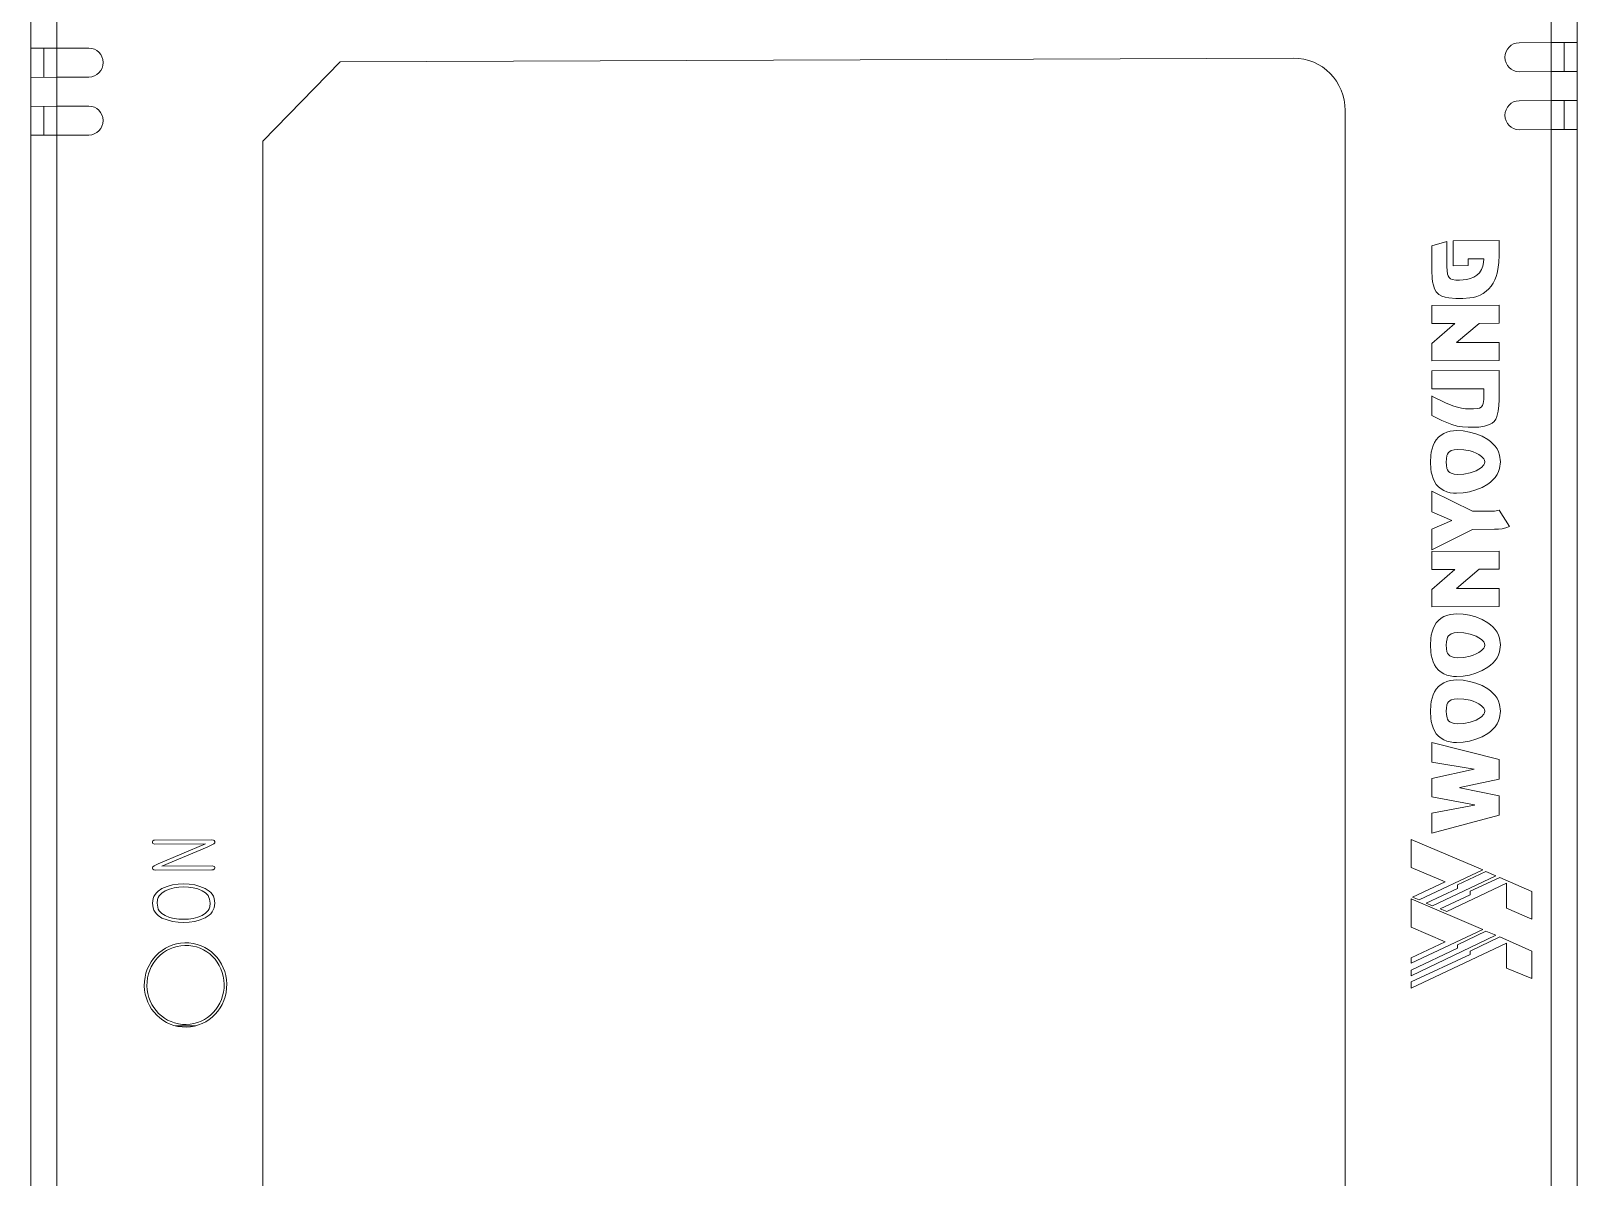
# Model space of a CAD drawing. Header units: millimetres. Extents: x 0 to 900, y 0 to 297.
# Drawn here: x 668.22 to 675.56, y 169.15 to 174.58 of the extents above; entities that cross this region are included whole.
import ezdxf

# ---------------------------------------------------------------- set-up
doc = ezdxf.new("R2010")
doc.units = ezdxf.units.MM
doc.layers.add('net chữ_1', color=7, linetype='Continuous', lineweight=0)

# ---------------------------------------------------------------- blocks, each defined once
blk = doc.blocks.new('WYFS20T1M')
at = {"layer": 'net chữ_1', "color": 7, "linetype": 'Continuous', "lineweight": 0, "extrusion": (-0.209564, 0.017065, 0.977646)}
for p, q in [((8.227, 69.434, 0.552), (8.227, 26.441, 1.302)), ((49.295, 27.594, 10.085), (49.295, 69.588, 9.352)), ((-0.573, 27.158, -0.597), (-0.573, 68.652, -1.321)), ((0.405, 68.655, -1.112), (0.405, 27.162, -0.387)), ((57.117, 27.374, 11.766), (57.117, 68.867, 11.041)), ((58.095, 68.871, 11.251), (58.095, 27.377, 11.975)), ((52.616, 61.152, 10.211), (51.84, 61.149, 10.045)), ((52.473, 61.151, 10.18), (52.473, 61.182, 10.18)), ((1.146, 59.362, -0.79), (1.146, 58.315, -0.772)), ((2.102, 58.963, -0.579), (1.146, 59.362, -0.79)), ((5.724, 59.722, 0.185), (2.102, 58.016, -0.562)), ((5.724, 59.259, 0.193), (2.505, 57.716, -0.47)), ((3.484, 58.444, -0.273), (5.724, 59.48, 0.189)), ((5.724, 59.48, 0.189), (5.724, 59.722, 0.185)), ((5.724, 59.036, 0.196), (5.724, 59.259, 0.193)), ((2.102, 58.016, -0.562), (2.102, 58.963, -0.579)), ((5.724, 58.775, 0.201), (3.007, 57.496, -0.359)), ((3.959, 58.205, -0.167), (5.724, 59.036, 0.196)), ((5.724, 58.574, 0.205), (5.724, 58.775, 0.201)), ((1.146, 58.315, -0.772), (2.364, 57.775, -0.502)), ((2.364, 57.775, -0.502), (3.484, 58.324, -0.271)), ((2.888, 57.556, -0.386), (3.959, 58.084, -0.165)), ((3.484, 58.324, -0.271), (3.484, 58.444, -0.273)), ((3.959, 58.084, -0.165), (3.959, 58.205, -0.167)), ((4.436, 57.964, -0.061), (5.724, 58.574, 0.205)), ((2.505, 57.716, -0.47), (2.888, 57.556, -0.386)), ((3.007, 57.496, -0.359), (5.724, 56.337, 0.244)), ((5.724, 57.405, 0.225), (4.436, 57.964, -0.061)), ((1.146, 57.106, -0.751), (1.146, 56.059, -0.733)), ((2.102, 56.687, -0.539), (1.146, 57.106, -0.751)), ((5.724, 56.337, 0.244), (5.724, 57.405, 0.225)), ((4.365, 56.817, -0.056), (2.102, 55.74, -0.522)), ((2.102, 55.74, -0.522), (2.102, 56.687, -0.539)), ((4.913, 56.597, 0.065), (2.505, 55.46, -0.431)), ((5.413, 56.378, 0.176), (3.007, 55.241, -0.32)), ((3.484, 56.189, -0.234), (4.627, 56.716, 0.002)), ((3.959, 55.949, -0.128), (5.151, 56.497, 0.118)), ((4.627, 56.716, 0.002), (4.365, 56.817, -0.056)), ((5.151, 56.497, 0.118), (4.913, 56.597, 0.065)), ((5.676, 56.277, 0.234), (5.413, 56.378, 0.176)), ((1.146, 56.059, -0.733), (2.364, 55.52, -0.462)), ((2.364, 55.52, -0.462), (3.484, 56.048, -0.232)), ((2.888, 55.3, -0.346), (3.959, 55.808, -0.125)), ((3.484, 56.048, -0.232), (3.484, 56.189, -0.234)), ((3.959, 55.808, -0.125), (3.959, 55.949, -0.128)), ((4.436, 55.689, -0.021), (5.676, 56.277, 0.234)), ((2.505, 55.46, -0.431), (2.888, 55.3, -0.346)), ((3.007, 55.241, -0.32), (5.724, 54.083, 0.283)), ((5.724, 55.15, 0.264), (4.436, 55.689, -0.021)), ((5.724, 54.083, 0.283), (5.724, 55.15, 0.264)), ((53.362, 55.244, 10.474), (51.227, 55.236, 10.017)), ((51.218, 55.087, 10.017), (53.133, 55.094, 10.428)), ((53.133, 55.094, 10.428), (51.409, 54.37, 10.071)), ((51.465, 54.25, 10.085), (53.266, 55.004, 10.458)), ((53.266, 55.004, 10.458), (53.42, 55.079, 10.489)), ((51.409, 54.37, 10.071), (51.156, 54.245, 10.019)), ((51.243, 54.1, 10.04), (53.402, 54.108, 10.502)), ((53.402, 54.257, 10.5), (51.465, 54.25, 10.085)), ((4.937, 53.839, 0.118), (2.386, 53.168, -0.417)), ((4.937, 53.092, 0.131), (4.937, 53.839, 0.118)), ((2.386, 53.168, -0.417), (2.386, 52.425, -0.404)), ((3.324, 52.782, -0.209), (4.937, 53.092, 0.131)), ((2.386, 52.425, -0.404), (3.873, 52.121, -0.08)), ((3.324, 52.773, -0.209), (3.324, 52.782, -0.209)), ((4.937, 52.466, 0.142), (3.324, 52.773, -0.209)), ((4.937, 51.773, 0.154), (4.937, 52.466, 0.142)), ((3.873, 52.111, -0.079), (2.386, 51.796, -0.393)), ((2.386, 51.796, -0.393), (2.386, 51.052, -0.38)), ((3.333, 51.423, -0.183), (4.937, 51.773, 0.154)), ((3.873, 52.121, -0.08), (3.873, 52.111, -0.079)), ((2.386, 51.052, -0.38), (4.937, 50.401, 0.178)), ((3.333, 51.413, -0.183), (3.333, 51.423, -0.183)), ((4.937, 51.148, 0.165), (3.333, 51.413, -0.183)), ((4.937, 50.401, 0.178), (4.937, 51.148, 0.165)), ((4.937, 45.255, 0.268), (2.386, 45.245, -0.278)), ((2.386, 45.245, -0.278), (2.386, 44.56, -0.266)), ((4.937, 44.601, 0.28), (4.937, 45.255, 0.268)), ((4.069, 43.841, 0.107), (4.937, 44.601, 0.28)), ((2.386, 44.56, -0.266), (3.998, 44.566, 0.079)), ((3.998, 44.559, 0.079), (3.14, 43.838, -0.092)), ((3.998, 44.566, 0.079), (3.998, 44.559, 0.079)), ((3.14, 43.838, -0.092), (2.386, 43.835, -0.254)), ((2.386, 43.835, -0.254), (2.386, 43.15, -0.242)), ((4.937, 43.844, 0.293), (4.069, 43.841, 0.107)), ((4.937, 43.159, 0.305), (4.937, 43.844, 0.293)), ((2.386, 43.15, -0.242), (4.937, 43.159, 0.305)), ((4.937, 43.095, 0.306), (3.4, 42.323, -0.01)), ((4.937, 42.319, 0.319), (4.937, 43.095, 0.306)), ((3.4, 42.323, -0.01), (2.559, 42.32, -0.19)), ((4.174, 41.983, 0.162), (4.937, 42.319, 0.319)), ((1.997, 42.212, -0.309), (2.384, 41.592, -0.215)), ((4.937, 41.653, 0.331), (4.174, 41.983, 0.162)), ((2.747, 41.635, -0.138), (3.4, 41.638, 0.002)), ((3.4, 41.638, 0.002), (4.937, 40.877, 0.345)), ((4.937, 40.877, 0.345), (4.937, 41.653, 0.331)), ((4.937, 37.264, 0.408), (4.937, 38.003, 0.395)), ((2.386, 37.412, -0.142), (2.386, 36.301, -0.122)), ((2.959, 36.988, -0.011), (2.959, 37.244, -0.016)), ((4.937, 36.996, 0.412), (2.959, 36.988, -0.011)), ((4.937, 36.31, 0.424), (4.937, 36.996, 0.412)), ((2.386, 36.301, -0.122), (4.937, 36.31, 0.424)), ((4.937, 35.926, 0.431), (2.386, 35.916, -0.115)), ((2.386, 35.916, -0.115), (2.386, 35.231, -0.103)), ((4.937, 35.273, 0.442), (4.937, 35.926, 0.431)), ((2.386, 35.231, -0.103), (3.998, 35.237, 0.242)), ((3.998, 35.231, 0.242), (3.14, 34.509, 0.071)), ((3.998, 35.237, 0.242), (3.998, 35.231, 0.242)), ((4.069, 34.512, 0.27), (4.937, 35.273, 0.442)), ((3.14, 34.509, 0.071), (2.386, 34.506, -0.091)), ((2.386, 34.506, -0.091), (2.386, 33.821, -0.079)), ((4.937, 34.516, 0.456), (4.069, 34.512, 0.27)), ((4.937, 33.83, 0.468), (4.937, 34.516, 0.456)), ((2.386, 33.821, -0.079), (4.937, 33.83, 0.468)), ((4.131, 32.321, 0.321), (3.557, 32.319, 0.198)), ((3.557, 32.319, 0.198), (3.557, 32.059, 0.203)), ((4.131, 31.376, 0.338), (4.131, 32.321, 0.321)), ((4.363, 32.36, 0.37), (4.363, 31.409, 0.387)), ((4.937, 31.571, 0.507), (4.937, 32.523, 0.49)), ((2.386, 31.926, -0.046), (2.386, 31.369, -0.036)), ((3.557, 32.059, 0.203), (2.959, 32.057, 0.075)), ((2.386, 31.369, -0.036), (4.131, 31.376, 0.338)), ((4.363, 31.409, 0.387), (4.937, 31.571, 0.507)), ((46.361, 24.584, 9.509), (49.295, 27.594, 10.085)), ((0.405, 27.162, -0.387), (-0.573, 27.158, -0.597)), ((-0.573, 27.158, -0.597), (-0.573, 26.058, -0.578)), ((-0.084, 26.06, -0.473), (-0.084, 27.16, -0.492)), ((1.627, 27.166, -0.125), (0.405, 27.162, -0.387)), ((0.405, 27.162, -0.387), (0.405, 26.062, -0.368)), ((55.895, 27.369, 11.504), (57.117, 27.374, 11.766)), ((57.117, 27.374, 11.766), (58.095, 27.377, 11.975)), ((57.117, 26.274, 11.785), (57.117, 27.374, 11.766)), ((57.606, 27.376, 11.87), (57.606, 26.276, 11.89)), ((58.095, 27.377, 11.975), (58.095, 26.278, 11.994)), ((-0.573, 26.058, -0.578), (0.405, 26.062, -0.368)), ((-0.573, 24.958, -0.558), (-0.573, 26.058, -0.578)), ((1.627, 26.066, -0.106), (0.405, 26.062, -0.368)), ((0.405, 26.062, -0.368), (0.405, 24.962, -0.349)), ((55.895, 26.269, 11.523), (57.117, 26.274, 11.785)), ((58.095, 26.278, 11.994), (57.117, 26.274, 11.785)), ((57.117, 25.174, 11.804), (57.117, 26.274, 11.785)), ((58.095, 26.278, 11.994), (58.095, 25.178, 12.013)), ((0.405, 24.962, -0.349), (-0.573, 24.958, -0.558)), ((-0.573, 24.958, -0.558), (-0.573, 23.858, -0.539)), ((-0.084, 23.86, -0.434), (-0.084, 24.96, -0.454)), ((1.627, 24.966, -0.087), (0.405, 24.962, -0.349)), ((0.405, 24.962, -0.349), (0.405, 23.862, -0.33)), ((55.895, 25.169, 11.542), (57.117, 25.174, 11.804)), ((57.117, 25.174, 11.804), (58.095, 25.178, 12.013)), ((57.117, 24.074, 11.823), (57.117, 25.174, 11.804)), ((57.606, 25.176, 11.909), (57.606, 24.076, 11.928)), ((58.095, 25.178, 12.013), (58.095, 24.078, 12.033)), ((10.183, 24.449, 1.756), (46.361, 24.584, 9.509)), ((55.895, 24.07, 11.561), (57.117, 24.074, 11.823)), ((58.095, 24.078, 12.033), (57.117, 24.074, 11.823)), ((57.117, 22.974, 11.842), (57.117, 24.074, 11.823)), ((58.095, 24.078, 12.033), (58.095, 22.978, 12.052)), ((-0.573, 23.858, -0.539), (0.405, 23.862, -0.33)), ((-0.573, 22.759, -0.52), (-0.573, 23.858, -0.539)), ((1.627, 23.867, -0.068), (0.405, 23.862, -0.33)), ((0.405, 23.862, -0.33), (0.405, 22.762, -0.31))]:
    blk.add_line(p, q, dxfattribs=at)
for points in [[(-61.047, 47.749), (-60.938, 47.609), (-60.874, 47.548), (-60.801, 47.496), (-60.722, 47.46), (-60.637, 47.439), (-60.458, 47.422)], [(-60.473, 47.601), (-60.621, 47.609), (-60.692, 47.628), (-60.76, 47.66), (-60.82, 47.703), (-60.873, 47.754), (-60.967, 47.87)], [(-61.288, 48.568), (-61.26, 48.353), (-61.217, 48.143), (-61.142, 47.943), (-61.047, 47.749)], [(-60.967, 47.87), (-61.044, 48.04), (-61.108, 48.214), (-61.147, 48.394), (-61.168, 48.578)], [(-61.187, 49.42), (-61.244, 49.211), (-61.286, 48.999), (-61.297, 48.785), (-61.288, 48.568)], [(-61.168, 48.578), (-61.177, 48.765), (-61.171, 48.95), (-61.138, 49.131), (-61.087, 49.31)], [(-61.087, 49.31), (-61.017, 49.44), (-60.972, 49.5), (-60.918, 49.551), (-60.857, 49.591), (-60.789, 49.62), (-60.644, 49.658)], [(-60.659, 49.836), (-60.831, 49.797), (-60.911, 49.759), (-60.984, 49.708), (-61.046, 49.646), (-61.099, 49.575), (-61.187, 49.42)], [(-60.458, 47.422), (-60.286, 47.462), (-60.206, 47.5), (-60.134, 47.552), (-60.072, 47.615), (-60.02, 47.686), (-59.933, 47.841)], [(-60.03, 47.948), (-60.101, 47.818), (-60.146, 47.759), (-60.199, 47.708), (-60.26, 47.668), (-60.328, 47.639), (-60.473, 47.601)], [(-60.644, 49.658), (-60.496, 49.649), (-60.425, 49.63), (-60.358, 49.598), (-60.297, 49.555), (-60.244, 49.504), (-60.15, 49.388)], [(-60.072, 49.513), (-60.189, 49.653), (-60.252, 49.714), (-60.32, 49.764), (-60.397, 49.799), (-60.48, 49.819), (-60.659, 49.836)], [(-59.933, 47.841), (-59.873, 48.05), (-59.83, 48.26), (-59.818, 48.474), (-59.827, 48.69)], [(-59.946, 48.68), (-59.938, 48.493), (-59.945, 48.309), (-59.978, 48.127), (-60.03, 47.948)], [(-60.15, 49.388), (-60.072, 49.219), (-60.007, 49.045), (-59.968, 48.865), (-59.946, 48.68)], [(-59.827, 48.69), (-59.855, 48.906), (-59.9, 49.117), (-59.975, 49.318), (-60.072, 49.513)], [(-59.183, 47.56), (-59.159, 47.54), (-59.129, 47.533)], [(-59.129, 47.533), (-59.101, 47.54), (-59.078, 47.556)], [(-59.212, 47.639), (-59.203, 47.597), (-59.183, 47.56)], [(-59.338, 49.946), (-59.37, 49.925), (-59.388, 49.892), (-59.393, 49.816)], [(-59.233, 49.889), (-59.275, 49.938), (-59.306, 49.949), (-59.338, 49.946)], [(-59.078, 47.556), (-59.063, 47.598), (-59.062, 47.643)], [(-58.218, 47.65), (-58.18, 47.614), (-58.129, 47.616)], [(-58.129, 47.616), (-58.1, 47.64), (-58.084, 47.675), (-58.08, 47.75)], [(-58.397, 50.006), (-58.411, 49.973), (-58.413, 49.938)], [(-58.264, 49.951), (-58.272, 49.984), (-58.293, 50.011)], [(-58.293, 50.011), (-58.318, 50.026), (-58.347, 50.029)], [(-58.347, 50.029), (-58.374, 50.022), (-58.397, 50.006)], [(-49.469, 1.001), (-49.72, 0.965), (-49.844, 0.937), (-49.966, 0.899), (-50.083, 0.848), (-50.193, 0.784), (-50.294, 0.706), (-50.381, 0.614), (-50.453, 0.508), (-50.507, 0.393), (-50.544, 0.271), (-50.565, 0.145), (-50.573, 0.018), (-50.569, -0.109), (-50.535, -0.361), (-50.472, -0.608), (-50.384, -0.846), (-50.269, -1.073), (-50.126, -1.283), (-50.042, -1.379), (-49.949, -1.468), (-49.848, -1.548), (-49.739, -1.613), (-49.622, -1.66), (-49.499, -1.688), (-49.243, -1.71)], [(-49.418, 0.393), (-49.541, 0.376), (-49.66, 0.341), (-49.715, 0.312), (-49.764, 0.273), (-49.803, 0.225), (-49.831, 0.169), (-49.857, 0.047), (-49.858, -0.077), (-49.822, -0.323), (-49.756, -0.563), (-49.71, -0.68), (-49.656, -0.792), (-49.59, -0.898), (-49.511, -0.995), (-49.413, -1.072), (-49.356, -1.094), (-49.294, -1.1)], [(-49.243, -1.71), (-48.994, -1.646), (-48.877, -1.598), (-48.77, -1.533), (-48.673, -1.45), (-48.586, -1.355), (-48.509, -1.251), (-48.442, -1.143), (-48.336, -0.912), (-48.26, -0.67), (-48.212, -0.419), (-48.192, -0.166), (-48.2, 0.088), (-48.217, 0.214), (-48.245, 0.338), (-48.287, 0.459), (-48.343, 0.573), (-48.416, 0.678), (-48.504, 0.77), (-48.606, 0.847), (-48.718, 0.907), (-48.838, 0.952), (-48.961, 0.983), (-49.087, 1), (-49.214, 1.007), (-49.469, 1.001)], [(-49.294, -1.1), (-49.233, -1.084), (-49.18, -1.053), (-49.096, -0.96), (-49.035, -0.852), (-48.987, -0.737), (-48.952, -0.617), (-48.927, -0.494), (-48.9, -0.246), (-48.906, 0.002), (-48.928, 0.124), (-48.974, 0.24), (-49.01, 0.291), (-49.057, 0.332), (-49.111, 0.362), (-49.17, 0.382), (-49.294, 0.397), (-49.418, 0.393)], [(-46.969, 1.21), (-47.221, 1.173), (-47.345, 1.146), (-47.466, 1.107), (-47.583, 1.057), (-47.693, 0.992), (-47.794, 0.914), (-47.882, 0.822), (-47.953, 0.716), (-48.008, 0.601), (-48.045, 0.479), (-48.066, 0.353), (-48.073, 0.226), (-48.069, 0.099), (-48.035, -0.153), (-47.973, -0.4), (-47.885, -0.638), (-47.77, -0.865), (-47.626, -1.075), (-47.543, -1.171), (-47.45, -1.26), (-47.348, -1.34), (-47.239, -1.405), (-47.122, -1.452), (-46.999, -1.48), (-46.743, -1.501)], [(-46.918, 0.601), (-47.042, 0.585), (-47.161, 0.55), (-47.216, 0.52), (-47.265, 0.482), (-47.303, 0.433), (-47.331, 0.377), (-47.357, 0.255), (-47.358, 0.131), (-47.323, -0.115), (-47.256, -0.355), (-47.211, -0.472), (-47.156, -0.584), (-47.09, -0.69), (-47.011, -0.787), (-46.914, -0.864), (-46.856, -0.886), (-46.794, -0.892)], [(-46.743, -1.501), (-46.494, -1.437), (-46.378, -1.39), (-46.27, -1.325), (-46.173, -1.242), (-46.086, -1.147), (-46.01, -1.043), (-45.943, -0.934), (-45.836, -0.704), (-45.76, -0.461), (-45.713, -0.211), (-45.692, 0.042), (-45.7, 0.296), (-45.717, 0.422), (-45.746, 0.547), (-45.787, 0.667), (-45.844, 0.781), (-45.917, 0.886), (-46.005, 0.978), (-46.106, 1.055), (-46.219, 1.115), (-46.338, 1.16), (-46.462, 1.191), (-46.588, 1.209), (-46.714, 1.215), (-46.969, 1.21)], [(-46.794, -0.892), (-46.734, -0.876), (-46.681, -0.844), (-46.597, -0.752), (-46.535, -0.644), (-46.488, -0.528), (-46.452, -0.409), (-46.427, -0.286), (-46.401, -0.038), (-46.407, 0.21), (-46.428, 0.333), (-46.474, 0.448), (-46.511, 0.499), (-46.557, 0.54), (-46.612, 0.571), (-46.671, 0.59), (-46.794, 0.605), (-46.918, 0.601)], [(-42.388, -0.904), (-42.372, -1.052), (-42.345, -1.196), (-42.297, -1.334), (-42.235, -1.469)], [(-41.649, -1.022), (-41.699, -0.842), (-41.721, -0.656)], [(-40.043, 1.786), (-40.295, 1.75), (-40.419, 1.722), (-40.54, 1.684), (-40.657, 1.633), (-40.767, 1.569), (-40.868, 1.491), (-40.956, 1.399), (-41.028, 1.293), (-41.082, 1.178), (-41.119, 1.056), (-41.14, 0.93), (-41.147, 0.803), (-41.144, 0.676), (-41.109, 0.424), (-41.047, 0.177), (-40.959, -0.061), (-40.844, -0.288), (-40.701, -0.498), (-40.617, -0.594), (-40.524, -0.683), (-40.423, -0.763), (-40.313, -0.828), (-40.196, -0.875), (-40.073, -0.903), (-39.817, -0.925)], [(-39.993, 1.178), (-40.116, 1.162), (-40.235, 1.127), (-40.29, 1.097), (-40.339, 1.058), (-40.378, 1.01), (-40.405, 0.954), (-40.431, 0.832), (-40.432, 0.708), (-40.397, 0.462), (-40.33, 0.222), (-40.285, 0.105), (-40.23, -0.007), (-40.164, -0.113), (-40.086, -0.21), (-39.988, -0.287), (-39.93, -0.309), (-39.868, -0.315)], [(-39.817, -0.925), (-39.568, -0.861), (-39.452, -0.813), (-39.344, -0.748), (-39.247, -0.665), (-39.16, -0.57), (-39.084, -0.466), (-39.017, -0.358), (-38.91, -0.127), (-38.835, 0.116), (-38.787, 0.366), (-38.766, 0.619), (-38.774, 0.873), (-38.792, 0.999), (-38.82, 1.123), (-38.862, 1.244), (-38.918, 1.358), (-38.991, 1.463), (-39.079, 1.555), (-39.181, 1.632), (-39.293, 1.692), (-39.412, 1.737), (-39.536, 1.768), (-39.662, 1.785), (-39.789, 1.792), (-40.043, 1.786)], [(-39.868, -0.315), (-39.808, -0.299), (-39.755, -0.268), (-39.671, -0.175), (-39.61, -0.067), (-39.562, 0.049), (-39.527, 0.168), (-39.501, 0.291), (-39.475, 0.539), (-39.481, 0.787), (-39.503, 0.909), (-39.548, 1.025), (-39.585, 1.076), (-39.631, 1.117), (-39.686, 1.148), (-39.745, 1.167), (-39.868, 1.182), (-39.993, 1.178)], [(-38.279, 1.878), (-38.432, 1.481), (-38.502, 1.28), (-38.561, 1.076), (-38.602, 0.867), (-38.619, 0.655), (-38.613, 0.443), (-38.596, 0.231), (-38.571, 0.02), (-38.524, -0.188), (-38.445, -0.386), (-38.386, -0.474), (-38.308, -0.546), (-38.216, -0.601), (-38.116, -0.638), (-37.907, -0.677), (-37.695, -0.683), (-37.482, -0.674)], [(-37.362, -0.075), (-37.517, -0.084), (-37.671, -0.072), (-37.745, -0.048), (-37.807, -0.002), (-37.85, 0.064), (-37.875, 0.138), (-37.899, 0.291), (-37.914, 0.446), (-37.921, 0.601), (-37.913, 0.755), (-37.889, 0.909), (-37.854, 1.061), (-37.762, 1.359), (-37.542, 1.939)], [(-32.816, 2.333), (-33.088, 2.298), (-33.222, 2.27), (-33.352, 2.229), (-33.477, 2.173), (-33.59, 2.095), (-33.679, 1.99), (-33.736, 1.866), (-33.766, 1.732), (-33.782, 1.596), (-33.782, 1.322), (-33.758, 1.05), (-33.719, 0.779), (-33.685, 0.646), (-33.639, 0.517), (-33.579, 0.394), (-33.505, 0.278), (-33.418, 0.171), (-33.318, 0.076), (-33.208, -0.005), (-33.088, -0.072), (-32.962, -0.126), (-32.831, -0.168), (-32.697, -0.197), (-32.562, -0.216), (-32.289, -0.227), (-32.015, -0.218)], [(-32.191, 0.356), (-32.333, 0.36), (-32.474, 0.378), (-32.61, 0.418), (-32.735, 0.486), (-32.841, 0.58), (-32.925, 0.694), (-32.987, 0.822), (-33.03, 0.957), (-33.078, 1.239), (-33.084, 1.38), (-33.072, 1.521), (-33.051, 1.589), (-33.011, 1.647), (-32.954, 1.689), (-32.889, 1.717), (-32.751, 1.748), (-32.608, 1.762)]]:
    blk.add_lwpolyline(points, dxfattribs=at)
for radius in [1.6, 1.5]:
    blk.add_circle((-63.643, 48.298), radius, dxfattribs=at)
for centre, radius, start, end in [((-26.661, -0.551), 0.55, 94.76132, 184.76132), ((-31.267, 54.758), 0.55, 184.76132, 274.76132), ((-26.661, -0.551), 0.55, 4.76132, 94.76132), ((-27.187, 8.186), 2, 274.76132, 4.76132), ((-31.267, 54.758), 0.55, 274.76132, 4.76132), ((-24.468, -0.368), 0.55, 94.76132, 184.76132), ((-29.075, 54.94), 0.55, 184.76132, 274.76132), ((-24.468, -0.368), 0.55, 4.76132, 94.76132), ((-29.075, 54.94), 0.55, 274.76132, 4.76132)]:
    blk.add_arc(centre, radius, start, end, dxfattribs=at)

msp = doc.modelspace()

# ---------------------------------------------------------------- block references
at = {"xscale": 0.125, "yscale": 0.125, "zscale": 0.125, "rotation": 180}
msp.add_blockref('WYFS20T1M', (675.48361052, 177.50845531, -1.45161706), dxfattribs=at)

doc.saveas('drawing.dxf')
